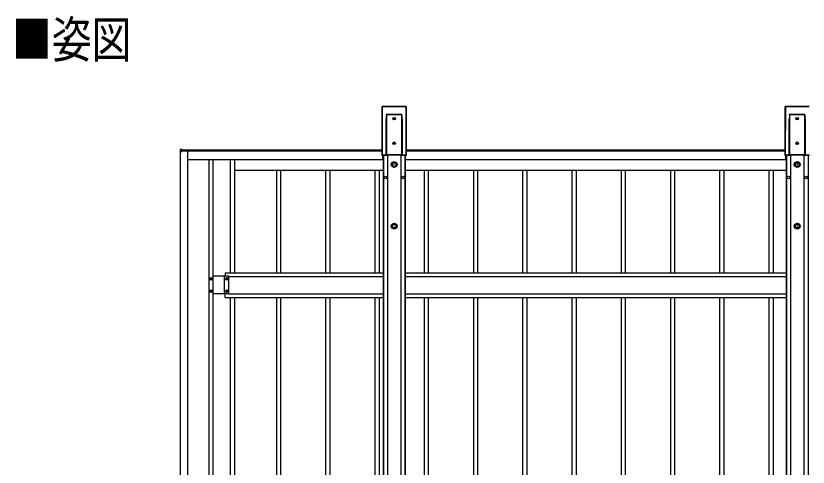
# Model space of a CAD drawing. Units: millimetres, scale not verified. Extents: x -12615 to 12615, y -8910 to 8910.
# Drawn here: x -4738 to -1520, y 1268 to 3102 of the extents above; entities that cross this region are included whole.
import ezdxf
from ezdxf.enums import TextEntityAlignment as Align

# ---------------------------------------------------------------- set-up
doc = ezdxf.new("R2010")
doc.units = ezdxf.units.MM
doc.header["$LTSCALE"] = 50
doc.layers.add('0-2_USER1', color=3, linetype='Continuous')
doc.layers.add('0-5_YKK_A1', color=4, linetype='Continuous')
doc.styles.add('ＭＳ ゴシック', font='')
doc.styles.get('ＭＳ ゴシック').set_extended_font_data('MS Gothic')

msp = doc.modelspace()

# ---------------------------------------------------------------- linework, layer by layer
at = {"layer": '0-5_YKK_A1'}
for p, q in [((-3251.11, 2733.5), (-3251.74, 2536.36)), ((-3251.26, 2536.84), (-3250.63, 2733.02)), ((-3250.63, 2733.02), (-3251.11, 2733.5)), ((-3251.11, 2733.5), (-3251.11, 2733.5)), ((-3250.13, 2732.99), (-3250.76, 2536.81)), ((-3153.1, 2734), (-3250.61, 2734)), ((-3250.61, 2734), (-3250.13, 2733.52)), ((-3153.1, 2734), (-3250.61, 2734)), ((-3250.61, 2734), (-3250.61, 2734)), ((-3250.13, 2733.52), (-3153.58, 2733.52)), ((-3250.13, 2733.52), (-3250.13, 2732.99)), ((-3153.58, 2732.99), (-3250.13, 2732.99)), ((-3153.58, 2733.52), (-3153.1, 2734)), ((-3153.58, 2733.52), (-3153.58, 2732.99)), ((-3152.95, 2536.81), (-3153.58, 2732.99)), ((-3153.1, 2734), (-3153.1, 2734)), ((-3152.6, 2733.5), (-3153.08, 2733.02)), ((-3153.08, 2733.02), (-3152.45, 2536.84)), ((-3151.97, 2536.36), (-3152.6, 2733.5)), ((-3151.97, 2536.36), (-3152.6, 2733.5)), ((-3152.6, 2733.5), (-3152.6, 2733.5)), ((-1614.11, 2733.5), (-1614.74, 2536.36)), ((-1614.26, 2536.84), (-1613.63, 2733.02)), ((-1613.63, 2733.02), (-1614.11, 2733.5)), ((-1614.11, 2733.5), (-1614.11, 2733.5)), ((-1613.13, 2732.99), (-1613.76, 2536.81)), ((-1516.1, 2734), (-1613.61, 2734)), ((-1613.61, 2734), (-1613.13, 2733.52)), ((-1516.1, 2734), (-1613.61, 2734)), ((-1613.61, 2734), (-1613.61, 2734)), ((-1613.13, 2733.52), (-1516.58, 2733.52)), ((-1613.13, 2733.52), (-1613.13, 2732.99)), ((-1516.58, 2732.99), (-1613.13, 2732.99)), ((-3234.39, 2536.92), (-3233.92, 2683.7)), ((-3233.42, 2683.68), (-3233.89, 2536.9)), ((-3233.42, 2537.37), (-3233.42, 2683.68)), ((-3170.8, 2700.3), (-3232.92, 2700.3)), ((-3232.92, 2700.3), (-3232.92, 2537.37)), ((-3232.91, 2702.91), (-3170.8, 2702.91)), ((-3201.38, 2685.77), (-3201.38, 2686.73)), ((-3170.8, 2537.37), (-3170.8, 2700.3)), ((-3170.3, 2683.68), (-3170.3, 2537.37)), ((-3169.83, 2536.9), (-3170.3, 2683.68)), ((-3169.8, 2683.7), (-3169.33, 2536.92)), ((-1597.39, 2536.92), (-1596.92, 2683.7)), ((-1596.42, 2683.68), (-1596.89, 2536.9)), ((-1596.42, 2537.37), (-1596.42, 2683.68)), ((-1533.8, 2700.3), (-1595.92, 2700.3)), ((-1595.92, 2700.3), (-1595.92, 2537.37)), ((-1595.91, 2702.91), (-1533.8, 2702.91)), ((-1564.38, 2685.77), (-1564.38, 2686.73)), ((-1533.8, 2537.37), (-1533.8, 2700.3)), ((-1533.3, 2683.68), (-1533.3, 2537.37)), ((-1532.83, 2536.9), (-1533.3, 2683.68)), ((-1532.8, 2683.7), (-1532.33, 2536.92)), ((-3201.38, 2585.77), (-3201.38, 2586.73)), ((-1564.38, 2585.77), (-1564.38, 2586.73)), ((-4063.36, 2559.69), (-4070.89, 2559.23)), ((-4070.89, 2551.49), (-4065.18, 2551.49)), ((-4069.86, -557.54), (-4069.86, 2551.49)), ((-4065.18, 2551.49), (-4064.86, 2551.49)), ((-4064.86, 2551.49), (-4064.86, 2552.69)), ((-4039.86, 2552.68), (-4064.86, 2552.68)), ((-4064.36, 2552.68), (-4064.36, 2552.99)), ((-4063.36, 2559.19), (-4063.36, 2559.69)), ((-4063.36, 2553.29), (-4063.36, 2559.19)), ((-4063.36, 2558.18), (-3251.67, 2558.18)), ((-4063.36, 2553.18), (-3251.69, 2553.18)), ((-4061.36, 2553.15), (-3251.69, 2553.15)), ((-4061.36, 2553.15), (-4061.36, 2552.68)), ((-4039.86, -524.24), (-4039.86, 2552.68)), ((-3152.04, 2558.18), (-1614.67, 2558.18)), ((-3152.03, 2553.18), (-1614.69, 2553.18)), ((-3152.03, 2553.15), (-1614.69, 2553.15)), ((-4039.86, 2518.18), (-3247.86, 2518.18)), ((-3954.86, 2518.18), (-3954.86, -524.24)), ((-3938.86, 2518.18), (-3938.86, -524.24)), ((-3867.86, 2518.18), (-3867.86, 2058.18)), ((-3850.86, 2518.18), (-3850.86, 2058.18)), ((-3251.74, 2536.36), (-3251.74, 2536.36)), ((-3250.76, 2536.34), (-3251.24, 2535.86)), ((-3251.24, 2535.86), (-3230.49, 2535.86)), ((-3251.24, 2535.86), (-3230.49, 2535.86)), ((-3251.24, 2535.86), (-3251.24, 2535.86)), ((-3250.76, 2536.81), (-3234.38, 2536.81)), ((-3250.76, 2536.81), (-3250.76, 2536.34)), ((-3233.45, 2536.34), (-3250.76, 2536.34)), ((-3247.86, 2518.18), (-3247.86, 2535.86)), ((-3247.86, 2518.18), (-3247.86, 2535.86)), ((-3247.86, 2533.18), (-3246.86, 2533.18)), ((-3246.86, 2535.86), (-3246.86, -157.26)), ((-3245.66, 2535.86), (-3245.66, -157.26)), ((-3233.89, 2536.9), (-3233.42, 2537.37)), ((-3232.92, 2536.87), (-3233.45, 2536.34)), ((-3232.92, 2537.37), (-3170.8, 2537.37)), ((-3232.92, 2537.37), (-3232.92, 2536.87)), ((-3170.8, 2536.87), (-3232.92, 2536.87)), ((-3230.49, 2535.86), (-3230.23, 2536.74)), ((-3230.23, 2536.74), (-3173.36, 2536.74)), ((-3229.36, 2536.74), (-3229.36, -39.09)), ((-3174.36, 2536.74), (-3174.36, -39.09)), ((-3173.36, 2536.74), (-3173.11, 2535.86)), ((-3173.11, 2535.86), (-3152.47, 2535.86)), ((-3173.1, 2535.86), (-3152.47, 2535.86)), ((-3170.8, 2537.37), (-3170.8, 2536.87)), ((-3170.27, 2536.34), (-3170.8, 2536.87)), ((-3170.3, 2537.37), (-3169.83, 2536.9)), ((-3152.95, 2536.34), (-3170.27, 2536.34)), ((-3169.33, 2536.81), (-3152.95, 2536.81)), ((-3158.06, 2535.86), (-3158.06, -157.26)), ((-3156.86, 2535.86), (-3156.86, -157.26)), ((-3156.86, 2533.18), (-3155.86, 2533.18)), ((-3155.86, 2518.18), (-3155.86, 2535.86)), ((-3155.86, 2518.18), (-3155.86, 2535.86)), ((-3155.86, 2518.18), (-1609.86, 2518.18)), ((-3152.95, 2536.34), (-3152.95, 2536.81)), ((-3152.47, 2535.86), (-3152.95, 2536.34)), ((-3152.47, 2535.86), (-3152.47, 2535.86)), ((-3152.45, 2536.84), (-3151.97, 2536.36)), ((-3151.97, 2536.36), (-3151.97, 2536.36)), ((-1614.74, 2536.36), (-1614.74, 2536.36)), ((-1613.76, 2536.34), (-1614.24, 2535.86)), ((-1614.24, 2535.86), (-1593.49, 2535.86)), ((-1614.24, 2535.86), (-1593.49, 2535.86)), ((-1614.24, 2535.86), (-1614.24, 2535.86)), ((-1613.76, 2536.81), (-1597.38, 2536.81)), ((-1613.76, 2536.81), (-1613.76, 2536.34)), ((-1596.45, 2536.34), (-1613.76, 2536.34)), ((-1610.86, 2518.18), (-1610.86, 2535.86)), ((-1610.86, 2518.18), (-1610.86, 2535.86)), ((-1610.86, 2533.18), (-1609.86, 2533.18)), ((-1609.86, 2535.86), (-1609.86, -157.26)), ((-1608.66, 2535.86), (-1608.66, -157.26)), ((-1596.89, 2536.9), (-1596.42, 2537.37)), ((-1595.92, 2536.87), (-1596.45, 2536.34)), ((-1595.92, 2537.37), (-1533.8, 2537.37)), ((-1595.92, 2537.37), (-1595.92, 2536.87)), ((-1533.8, 2536.87), (-1595.92, 2536.87)), ((-1593.49, 2535.86), (-1593.23, 2536.74)), ((-1593.23, 2536.74), (-1536.36, 2536.74)), ((-1592.36, 2536.74), (-1592.36, -39.09)), ((-1537.36, 2536.74), (-1537.36, -39.09)), ((-1536.36, 2536.74), (-1536.11, 2535.86)), ((-1536.11, 2535.86), (-1515.47, 2535.86)), ((-1536.1, 2535.86), (-1515.47, 2535.86)), ((-1533.8, 2537.37), (-1533.8, 2536.87)), ((-1533.27, 2536.34), (-1533.8, 2536.87)), ((-1533.3, 2537.37), (-1532.83, 2536.9)), ((-1515.95, 2536.34), (-1533.27, 2536.34)), ((-1532.33, 2536.81), (-1515.95, 2536.81)), ((-1521.06, 2535.86), (-1521.06, -157.26)), ((-3850.86, 2475.18), (-3663.76, 2475.18)), ((-3678.86, 2058.18), (-3678.86, 2475.18)), ((-3678.86, 2475.18), (-3463.76, 2475.18)), ((-3661.86, 2058.18), (-3661.86, 2475.18)), ((-3478.86, 2058.18), (-3478.86, 2475.18)), ((-3478.86, 2475.18), (-3263.76, 2475.18)), ((-3461.86, 2058.18), (-3461.86, 2475.18)), ((-3278.86, 2058.18), (-3278.86, 2475.18)), ((-3278.86, 2475.18), (-3246.86, 2475.18)), ((-3261.86, 2058.18), (-3261.86, 2475.18)), ((-3156.86, 2475.18), (-3063.76, 2475.18)), ((-3078.86, 2058.18), (-3078.86, 2475.18)), ((-3078.86, 2475.18), (-2863.76, 2475.18)), ((-3061.86, 2058.18), (-3061.86, 2475.18)), ((-2878.86, 2058.18), (-2878.86, 2475.18)), ((-2878.86, 2475.18), (-2663.76, 2475.18)), ((-2861.86, 2058.18), (-2861.86, 2475.18)), ((-2678.86, 2058.18), (-2678.86, 2475.18)), ((-2678.86, 2475.18), (-2463.76, 2475.18)), ((-2661.86, 2058.18), (-2661.86, 2475.18)), ((-2478.86, 2058.18), (-2478.86, 2475.18)), ((-2478.86, 2475.18), (-2263.76, 2475.18)), ((-2461.86, 2058.18), (-2461.86, 2475.18)), ((-2278.86, 2058.18), (-2278.86, 2475.18)), ((-2278.86, 2475.18), (-2063.76, 2475.18)), ((-2261.86, 2058.18), (-2261.86, 2475.18)), ((-2078.86, 2058.18), (-2078.86, 2475.18)), ((-2078.86, 2475.18), (-1863.76, 2475.18)), ((-2061.86, 2058.18), (-2061.86, 2475.18)), ((-1878.86, 2058.18), (-1878.86, 2475.18)), ((-1878.86, 2475.18), (-1663.76, 2475.18)), ((-1861.86, 2058.18), (-1861.86, 2475.18)), ((-1678.86, 2058.18), (-1678.86, 2475.18)), ((-1678.86, 2475.18), (-1609.86, 2475.18)), ((-1661.86, 2058.18), (-1661.86, 2475.18)), ((-3946.34, 2034.62), (-3946.34, 2035.58)), ((-3872.86, 2043.68), (-3938.86, 2043.68)), ((-3872.86, 2043.68), (-3938.86, 2043.68)), ((-3890.36, 1972.68), (-3890.36, 2043.68)), ((-3890.36, 1972.68), (-3890.36, 2043.68)), ((-3887.86, 2058.18), (-3887.86, 2043.68)), ((-3887.86, 2058.18), (-3246.86, 2058.18)), ((-3880.34, 2034.62), (-3880.34, 2035.58)), ((-3872.86, 1972.68), (-3872.86, 2043.68)), ((-3872.86, 1972.68), (-3872.86, 2043.68)), ((-3872.86, 2043.18), (-3246.86, 2043.18)), ((-3156.86, 2058.18), (-1609.86, 2058.18)), ((-3156.86, 2043.18), (-1609.86, 2043.18)), ((-3946.34, 1984.62), (-3946.34, 1985.58)), ((-3872.86, 1972.68), (-3938.86, 1972.68)), ((-3872.86, 1972.68), (-3938.86, 1972.68)), ((-3887.86, 1958.18), (-3887.86, 1972.68)), ((-3880.34, 1984.62), (-3880.34, 1985.58)), ((-3872.86, 1973.18), (-3246.86, 1973.18)), ((-3156.86, 1973.18), (-1609.86, 1973.18)), ((-3887.86, 1958.18), (-3246.86, 1958.18)), ((-3867.86, 1958.18), (-3867.86, 35.76)), ((-3850.86, 1958.18), (-3850.86, 35.76)), ((-3678.86, 35.76), (-3678.86, 1958.18)), ((-3661.86, 35.76), (-3661.86, 1958.18)), ((-3478.86, 35.76), (-3478.86, 1958.18)), ((-3461.86, 35.76), (-3461.86, 1958.18)), ((-3278.86, 35.76), (-3278.86, 1958.18)), ((-3261.86, 35.76), (-3261.86, 1958.18)), ((-3156.86, 1958.18), (-1609.86, 1958.18)), ((-3078.86, 35.76), (-3078.86, 1958.18)), ((-3061.86, 35.76), (-3061.86, 1958.18)), ((-2878.86, 35.76), (-2878.86, 1958.18)), ((-2861.86, 35.76), (-2861.86, 1958.18)), ((-2678.86, 35.76), (-2678.86, 1958.18)), ((-2661.86, 35.76), (-2661.86, 1958.18)), ((-2478.86, 35.76), (-2478.86, 1958.18)), ((-2461.86, 35.76), (-2461.86, 1958.18)), ((-2278.86, 35.76), (-2278.86, 1958.18)), ((-2261.86, 35.76), (-2261.86, 1958.18)), ((-2078.86, 35.76), (-2078.86, 1958.18)), ((-2061.86, 35.76), (-2061.86, 1958.18)), ((-1878.86, 35.76), (-1878.86, 1958.18)), ((-1861.86, 35.76), (-1861.86, 1958.18)), ((-1678.86, 35.76), (-1678.86, 1958.18)), ((-1661.86, 35.76), (-1661.86, 1958.18))]:
    msp.add_line(p, q, dxfattribs=at)
for points in [[(-3251.11, 2733.5), (-3251.74, 2536.36), (-3251.26, 2536.84)], [(-1614.11, 2733.5), (-1614.74, 2536.36), (-1614.26, 2536.84)], [(-3233.28, 2700.32), (-3233, 2702.3), (-3232.92, 2702.87), (-3232.91, 2702.91)], [(-3232.92, 2700.3), (-3232.94, 2700.3), (-3232.96, 2700.3), (-3232.99, 2700.3), (-3233.01, 2700.3), (-3233.03, 2700.3), (-3233.06, 2700.3), (-3233.08, 2700.3), (-3233.1, 2700.3)], [(-3203.3, 2684.81), (-3204.26, 2684.81), (-3204.26, 2683.85), (-3203.3, 2683.85)], [(-3201.38, 2686.73), (-3202.34, 2686.73), (-3202.34, 2685.77)], [(-3202.34, 2682.89), (-3202.34, 2681.93), (-3201.38, 2681.93), (-3201.38, 2682.89)], [(-3200.42, 2683.85), (-3199.46, 2683.85), (-3199.46, 2684.81), (-3200.42, 2684.81)], [(-3170.62, 2700.3), (-3170.76, 2702.29), (-3170.8, 2702.87), (-3170.8, 2702.91)], [(-3170.8, 2700.3), (-3170.77, 2700.3), (-3170.75, 2700.3), (-3170.73, 2700.3), (-3170.71, 2700.3), (-3170.68, 2700.3), (-3170.66, 2700.3), (-3170.64, 2700.3), (-3170.62, 2700.3)], [(-1596.28, 2700.32), (-1596, 2702.3), (-1595.92, 2702.87), (-1595.91, 2702.91)], [(-1595.92, 2700.3), (-1595.94, 2700.3), (-1595.96, 2700.3), (-1595.99, 2700.3), (-1596.01, 2700.3), (-1596.03, 2700.3), (-1596.06, 2700.3), (-1596.08, 2700.3), (-1596.1, 2700.3)], [(-1566.3, 2684.81), (-1567.26, 2684.81), (-1567.26, 2683.85), (-1566.3, 2683.85)], [(-1564.38, 2686.73), (-1565.34, 2686.73), (-1565.34, 2685.77)], [(-1565.34, 2682.89), (-1565.34, 2681.93), (-1564.38, 2681.93), (-1564.38, 2682.89)], [(-1563.42, 2683.85), (-1562.46, 2683.85), (-1562.46, 2684.81), (-1563.42, 2684.81)], [(-1533.62, 2700.3), (-1533.76, 2702.29), (-1533.8, 2702.87), (-1533.8, 2702.91)], [(-1533.8, 2700.3), (-1533.77, 2700.3), (-1533.75, 2700.3), (-1533.73, 2700.3), (-1533.71, 2700.3), (-1533.68, 2700.3), (-1533.66, 2700.3), (-1533.64, 2700.3), (-1533.62, 2700.3)], [(-3203.3, 2584.81), (-3204.26, 2584.81), (-3204.26, 2583.85), (-3203.3, 2583.85)], [(-3201.38, 2586.73), (-3202.34, 2586.73), (-3202.34, 2585.77)], [(-3202.34, 2582.89), (-3202.34, 2581.93), (-3201.38, 2581.93), (-3201.38, 2582.89)], [(-3200.42, 2583.85), (-3199.46, 2583.85), (-3199.46, 2584.81), (-3200.42, 2584.81)], [(-1566.3, 2584.81), (-1567.26, 2584.81), (-1567.26, 2583.85), (-1566.3, 2583.85)], [(-1564.38, 2586.73), (-1565.34, 2586.73), (-1565.34, 2585.77)], [(-1565.34, 2582.89), (-1565.34, 2581.93), (-1564.38, 2581.93), (-1564.38, 2582.89)], [(-1563.42, 2583.85), (-1562.46, 2583.85), (-1562.46, 2584.81), (-1563.42, 2584.81)], [(-4071.36, 2558.73), (-4071.36, 2551.49), (-4070.89, 2551.49)], [(-4064.56, 2552.99), (-4063.36, 2552.99), (-4063.36, 2553.29)], [(-3232.92, 2537.37), (-3233.01, 2537.37), (-3233.1, 2537.37), (-3233.19, 2537.37), (-3233.26, 2537.37), (-3233.32, 2537.37), (-3233.37, 2537.37), (-3233.4, 2537.37), (-3233.42, 2537.37)], [(-3170.8, 2537.37), (-3170.7, 2537.37), (-3170.61, 2537.37), (-3170.53, 2537.37), (-3170.46, 2537.37), (-3170.39, 2537.37), (-3170.35, 2537.37), (-3170.31, 2537.37), (-3170.3, 2537.37)], [(-1595.92, 2537.37), (-1596.01, 2537.37), (-1596.1, 2537.37), (-1596.19, 2537.37), (-1596.26, 2537.37), (-1596.32, 2537.37), (-1596.37, 2537.37), (-1596.4, 2537.37), (-1596.42, 2537.37)], [(-1533.8, 2537.37), (-1533.7, 2537.37), (-1533.61, 2537.37), (-1533.53, 2537.37), (-1533.46, 2537.37), (-1533.39, 2537.37), (-1533.35, 2537.37), (-1533.31, 2537.37), (-1533.3, 2537.37)], [(-3947.3, 2032.7), (-3948.26, 2032.7), (-3948.26, 2033.66), (-3947.3, 2033.66)], [(-3946.34, 2035.58), (-3945.38, 2035.58), (-3945.38, 2034.62)], [(-3945.38, 2031.74), (-3945.38, 2030.78), (-3946.34, 2030.78), (-3946.34, 2031.74)], [(-3944.42, 2033.66), (-3943.46, 2033.66), (-3943.46, 2032.7), (-3944.42, 2032.7)], [(-3881.3, 2032.7), (-3882.26, 2032.7), (-3882.26, 2033.66), (-3881.3, 2033.66)], [(-3880.34, 2035.58), (-3879.38, 2035.58), (-3879.38, 2034.62)], [(-3879.38, 2031.74), (-3879.38, 2030.78), (-3880.34, 2030.78), (-3880.34, 2031.74)], [(-3878.42, 2033.66), (-3877.46, 2033.66), (-3877.46, 2032.7), (-3878.42, 2032.7)], [(-3947.3, 1982.7), (-3948.26, 1982.7), (-3948.26, 1983.66), (-3947.3, 1983.66)], [(-3946.34, 1985.58), (-3945.38, 1985.58), (-3945.38, 1984.62)], [(-3945.38, 1981.74), (-3945.38, 1980.78), (-3946.34, 1980.78), (-3946.34, 1981.74)], [(-3944.42, 1983.66), (-3943.46, 1983.66), (-3943.46, 1982.7), (-3944.42, 1982.7)], [(-3881.3, 1982.7), (-3882.26, 1982.7), (-3882.26, 1983.66), (-3881.3, 1983.66)], [(-3880.34, 1985.58), (-3879.38, 1985.58), (-3879.38, 1984.62)], [(-3879.38, 1981.74), (-3879.38, 1980.78), (-3880.34, 1980.78), (-3880.34, 1981.74)], [(-3878.42, 1983.66), (-3877.46, 1983.66), (-3877.46, 1982.7), (-3878.42, 1982.7)]]:
    msp.add_lwpolyline(points, dxfattribs=at)
for centre, radius in [((-3201.86, 2684.33), 5.3), ((-1564.86, 2684.33), 5.3), ((-3201.86, 2584.33), 5.3), ((-1564.86, 2584.33), 5.3), ((-3201.8, 2497.83), 12), ((-3201.8, 2497.83), 10.88), ((-3201.8, 2497.83), 7.48), ((-3201.8, 2497.83), 0.5), ((-1564.8, 2497.83), 12), ((-1564.8, 2497.83), 10.88), ((-1564.8, 2497.83), 7.48), ((-1564.8, 2497.83), 0.5), ((-3237.36, 2445.18), 5), ((-3166.36, 2445.18), 5), ((-1600.36, 2445.18), 5), ((-1529.36, 2445.18), 5), ((-3201.8, 2247.83), 12), ((-3201.8, 2247.83), 10.88), ((-3201.8, 2247.83), 7.48), ((-1564.8, 2247.83), 12), ((-1564.8, 2247.83), 10.88), ((-1564.8, 2247.83), 7.48), ((-3201.8, 2247.83), 0.5), ((-1564.8, 2247.83), 0.5), ((-3945.86, 2033.18), 5.3), ((-3879.86, 2033.18), 5.3), ((-3945.86, 1983.18), 5.3), ((-3879.86, 1983.18), 5.3)]:
    msp.add_circle(centre, radius, dxfattribs=at)
for centre, radius, start, end in [((-3250.61, 2733.5), 0.5, 90, 179.81634), ((-3250.61, 2733.5), 0.501, 90.24971, 179.75029), ((-3250.13, 2733.02), 0.501, 90.24971, 179.75029), ((-3250.24, 2735.75), 2.76, 261.80183, 272.1952), ((-3153.48, 2735.75), 2.76, 267.8048, 278.19817), ((-3153.58, 2733.02), 0.501, 0.24971, 89.75029), ((-3153.11, 2733.5), 0.501, 0.24971, 89.75029), ((-3153.1, 2733.5), 0.5, 0.18366, 90), ((-1613.61, 2733.5), 0.5, 90, 179.81634), ((-1613.61, 2733.5), 0.501, 90.24971, 179.75029), ((-1613.13, 2733.02), 0.501, 90.24971, 179.75029), ((-1613.24, 2735.75), 2.76, 261.80183, 272.1952), ((-3233.81, 2680.95), 2.76, 81.80183, 92.1952), ((-3234.49, 2691.32), 9.09, 81.20266, 82.35702), ((-2791.54, 2670.33), 442.57, 175.77814, 176.1178), ((-3203.3, 2685.77), 0.96, 270, 0), ((-3203.3, 2682.89), 0.96, 0, 90), ((-3200.42, 2685.77), 0.96, 180, 270), ((-3200.42, 2682.89), 0.96, 90, 180), ((-3469.53, 2659.33), 301.89, 7.80423, 8.30085), ((-3169.23, 2691.32), 9.09, 97.64298, 98.79734), ((-3169.91, 2680.95), 2.76, 87.8048, 98.19817), ((-1596.81, 2680.95), 2.76, 81.80183, 92.1952), ((-1597.49, 2691.32), 9.09, 81.20266, 82.35702), ((-1154.54, 2670.33), 442.57, 175.77814, 176.1178), ((-1566.3, 2685.77), 0.96, 270, 0), ((-1566.3, 2682.89), 0.96, 0, 90), ((-1563.42, 2685.77), 0.96, 180, 270), ((-1563.42, 2682.89), 0.96, 90, 180), ((-1832.53, 2659.33), 301.89, 7.80423, 8.30085), ((-1532.23, 2691.32), 9.09, 97.64298, 98.79734), ((-1532.91, 2680.95), 2.76, 87.8048, 98.19817), ((-3203.3, 2585.77), 0.96, 270, 0), ((-3203.3, 2582.89), 0.96, 0, 90), ((-3200.42, 2585.77), 0.96, 180, 270), ((-3200.42, 2582.89), 0.96, 90, 180), ((-1566.3, 2585.77), 0.96, 270, 0), ((-1566.3, 2582.89), 0.96, 0, 90), ((-1563.42, 2585.77), 0.96, 180, 270), ((-1563.42, 2582.89), 0.96, 90, 180), ((-4070.86, 2558.73), 0.5, 93.5, 180), ((-4064.56, 2552.69), 0.3, 90, 180), ((-3251.24, 2536.36), 0.5, 179.81634, 270), ((-3251.24, 2536.36), 0.501, 180.24971, 269.75029), ((-3250.87, 2539.57), 2.76, 261.80183, 272.1952), ((-3250.76, 2536.84), 0.501, 180.24971, 269.75029), ((-3234.28, 2534.16), 2.76, 81.80183, 92.1952), ((-3233.97, 2534.05), 2.79, 88.18282, 98.39155), ((-3232.92, 2537.37), 0.501, 180.24971, 269.75029), ((-3170.8, 2537.37), 0.501, 270.24971, 359.75029), ((-3169.74, 2534.05), 2.79, 81.60845, 91.81718), ((-3169.43, 2534.16), 2.76, 87.8048, 98.19817), ((-3152.85, 2539.57), 2.76, 267.8048, 278.19817), ((-3152.96, 2536.84), 0.501, 270.24971, 359.75029), ((-3152.47, 2536.36), 0.5, 270, 0.18366), ((-3152.47, 2536.36), 0.501, 270.24971, 359.75029), ((-1614.24, 2536.36), 0.5, 179.81634, 270), ((-1614.24, 2536.36), 0.501, 180.24971, 269.75029), ((-1613.87, 2539.57), 2.76, 261.80183, 272.1952), ((-1613.76, 2536.84), 0.501, 180.24971, 269.75029), ((-1597.28, 2534.16), 2.76, 81.80183, 92.1952), ((-1596.97, 2534.05), 2.79, 88.18282, 98.39155), ((-1595.92, 2537.37), 0.501, 180.24971, 269.75029), ((-1533.8, 2537.37), 0.501, 270.24971, 359.75029), ((-1532.74, 2534.05), 2.79, 81.60845, 91.81718), ((-1532.43, 2534.16), 2.76, 87.8048, 98.19817), ((-3947.3, 2034.62), 0.96, 270, 0), ((-3947.3, 2031.74), 0.96, 0, 90), ((-3944.42, 2034.62), 0.96, 180, 270), ((-3944.42, 2031.74), 0.96, 90, 180), ((-3881.3, 2034.62), 0.96, 270, 0), ((-3881.3, 2031.74), 0.96, 0, 90), ((-3878.42, 2034.62), 0.96, 180, 270), ((-3878.42, 2031.74), 0.96, 90, 180), ((-3947.3, 1984.62), 0.96, 270, 0), ((-3947.3, 1981.74), 0.96, 0, 90), ((-3944.42, 1984.62), 0.96, 180, 270), ((-3944.42, 1981.74), 0.96, 90, 180), ((-3881.3, 1984.62), 0.96, 270, 0), ((-3881.3, 1981.74), 0.96, 0, 90), ((-3878.42, 1984.62), 0.96, 180, 270), ((-3878.42, 1981.74), 0.96, 90, 180)]:
    msp.add_arc(centre, radius, start, end, dxfattribs=at)
for centre, major_axis, ratio, start_param, end_param in [((-3232.92, 2682.54), (0, -19.08), 0.052413, 3.5123474, 4.6513024), ((-3232.92, 2682.51), (0, -19.08), 0.026207, 3.5123474, 4.6513024), ((-3229.83, 2700.3), (0, -50), 0.061774, 4.6600291, 4.7123946), ((-3173.89, 2700.3), (0, -50), 0.061774, 1.5707907, 1.6231562), ((-3170.8, 2682.51), (0, -19.08), 0.026207, 1.6318829, 2.7708379), ((-3170.8, 2682.54), (0, -19.08), 0.052413, 1.6318829, 2.7708379), ((-1595.92, 2682.54), (0, -19.08), 0.052413, 3.5123474, 4.6513024), ((-1595.92, 2682.51), (0, -19.08), 0.026207, 3.5123474, 4.6513024), ((-1592.83, 2700.3), (0, -50), 0.061774, 4.6600291, 4.7123946), ((-1536.89, 2700.3), (0, -50), 0.061774, 1.5707907, 1.6231562), ((-1533.8, 2682.51), (0, -19.08), 0.026207, 1.6318829, 2.7708379), ((-1533.8, 2682.54), (0, -19.08), 0.052413, 1.6318829, 2.7708379), ((-3233.38, 2536.93), (-0.543, -0.848), 0.992387, 5.2824884, 5.3922079), ((-3233.45, 2536.84), (0.941, -0.042), 0.529688, 3.2789358, 4.7362857), ((-3233.45, 2536.84), (0.185, -0.478), 0.839234, 4.3937254, 5.8510754), ((-3233.38, 2536.9), (-0.293, -0.417), 0.981557, 5.3232786, 5.4329981), ((-3170.27, 2536.84), (-0.185, -0.478), 0.839234, 0.4321099, 1.8894599), ((-3170.27, 2536.84), (0.941, 0.042), 0.529688, 4.6884922, 6.1458421), ((-3170.33, 2536.9), (0.293, -0.417), 0.981557, 0.8501872, 0.9599067), ((-3170.33, 2536.93), (0.543, -0.848), 0.992387, 0.8909775, 1.0006969), ((-1596.38, 2536.93), (-0.543, -0.848), 0.992387, 5.2824884, 5.3922079), ((-1596.45, 2536.84), (0.941, -0.042), 0.529688, 3.2789358, 4.7362857), ((-1596.45, 2536.84), (0.185, -0.478), 0.839234, 4.3937254, 5.8510754), ((-1596.38, 2536.9), (-0.293, -0.417), 0.981557, 5.3232786, 5.4329981), ((-1533.27, 2536.84), (-0.185, -0.478), 0.839234, 0.4321099, 1.8894599), ((-1533.27, 2536.84), (0.941, 0.042), 0.529688, 4.6884922, 6.1458421), ((-1533.33, 2536.9), (0.293, -0.417), 0.981557, 0.8501872, 0.9599067), ((-1533.33, 2536.93), (0.543, -0.848), 0.992387, 0.8909775, 1.0006969)]:
    msp.add_ellipse(centre, major_axis=major_axis, ratio=ratio, start_param=start_param, end_param=end_param, dxfattribs=at)

# ---------------------------------------------------------------- texts
at = {"layer": '0-2_USER1', "style": 'ＭＳ ゴシック', "width": 0.8}
msp.add_text('■姿図', height=148.5, dxfattribs=at).set_placement((-4754.6, 2887.5), align=Align.BOTTOM_LEFT)

doc.saveas('drawing.dxf')
